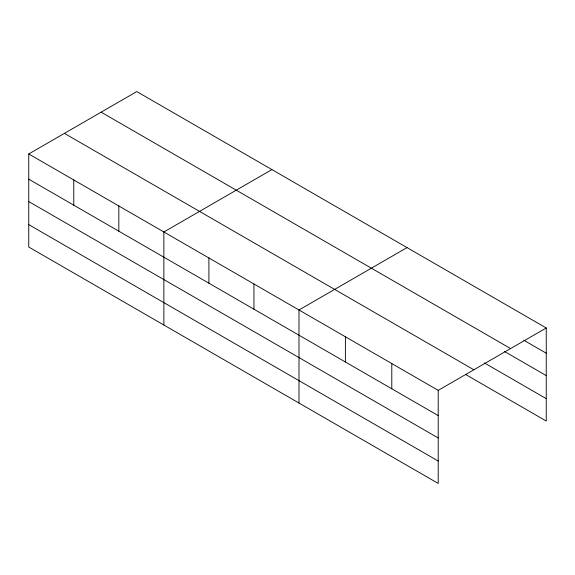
<?xml version="1.0" encoding="UTF-8"?>
<svg xmlns="http://www.w3.org/2000/svg" width="575" height="575" viewBox="0 0 575 575"><rect width="100%" height="100%" fill="white"/><g stroke="black" fill="none" stroke-linecap="round" stroke-linejoin="round"><path stroke-width="0.86" d="M438.207 437.963L438.207 390.36L28.75 153.963L28.75 247.02L438.207 483.417L438.207 437.963L28.75 201.566M465.815 374.598L546.25 421.037L546.25 327.98L136.792 91.583L28.75 153.963M271.918 169.596L163.868 231.977L163.868 325.033M407.035 247.602L298.993 309.982L298.993 403.039M438.207 390.36L546.25 327.98M523.818 340.249L546.25 353.201M101.142 112.168L510.593 348.565M504.483 351.476L546.25 375.583M484.38 362.926L546.25 398.647M64.407 133.378L473.857 369.775M28.75 179.184L438.207 415.581M28.75 224.631L438.207 461.028M391.798 363.565L391.798 388.786M345.395 336.777L345.395 361.998M253.949 283.978L253.949 309.199M208.912 257.974L208.912 283.195M118.831 205.972L118.831 231.186M73.787 179.968L73.787 205.189"/></g></svg>
